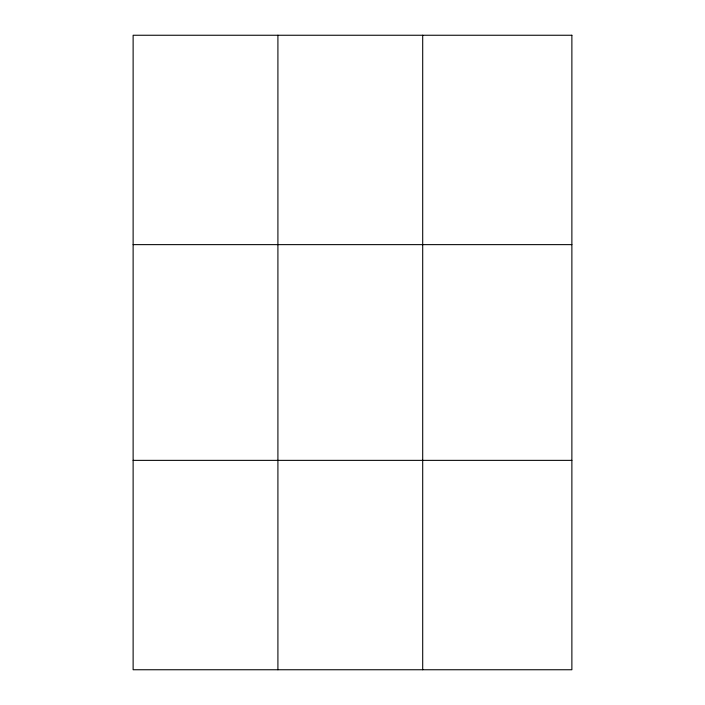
<?xml version="1.0" encoding="UTF-8"?>
<svg xmlns="http://www.w3.org/2000/svg" width="705" height="705" viewBox="0 0 705 705"><rect width="100%" height="100%" fill="white"/><g stroke="black" fill="none" stroke-linecap="round" stroke-linejoin="round"><path stroke-width="1.06" d="M277.911 669.75L277.911 35.25M422.7 669.75L422.7 35.25M133.122 244.635L571.878 244.635M133.122 460.365L571.878 460.365M571.878 35.25L571.878 669.75L133.122 669.75L133.122 35.25L571.878 35.25"/></g></svg>
